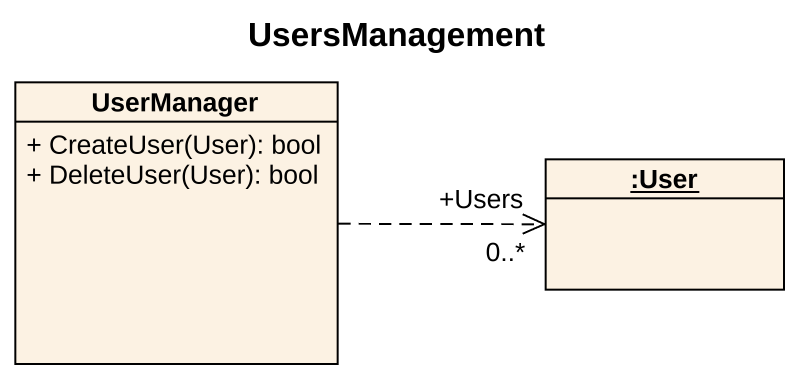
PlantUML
@startuml
title UsersManagement
hide circle
hide empty members
skinparam classAttributeIconSize 0
class UserManager {
  + CreateUser(User): bool
  + DeleteUser(User): bool
}
object ":User" as User
UserManager .right.> "+Users\n0..*" User
@enduml
